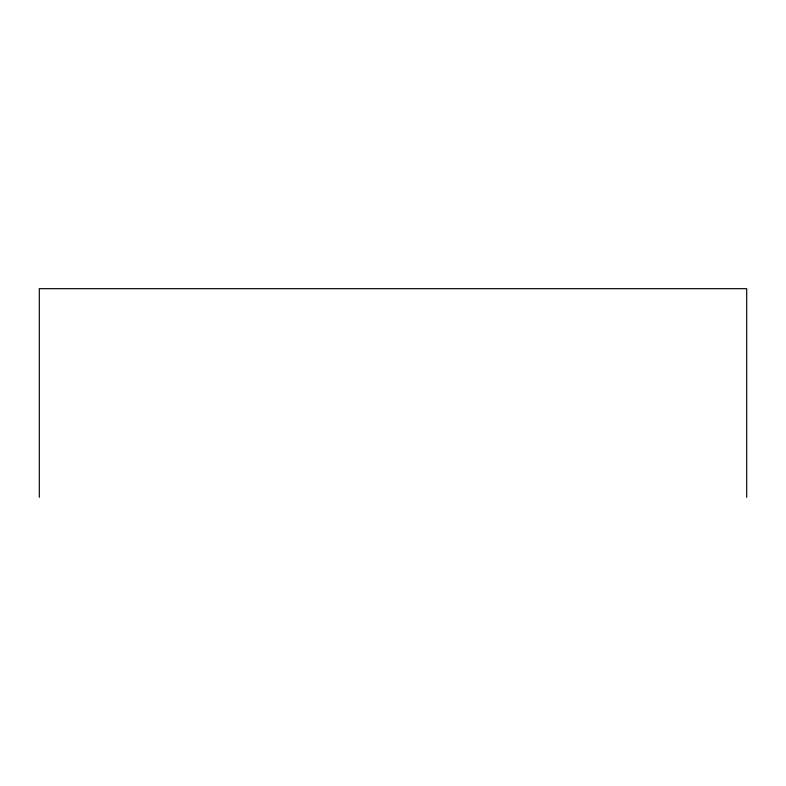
<?xml version="1.0" encoding="UTF-8"?>
<svg xmlns="http://www.w3.org/2000/svg" width="786" height="786" viewBox="0 0 786 786"><rect width="100%" height="100%" fill="white"/><g stroke="black" fill="none" stroke-linecap="round" stroke-linejoin="round"><path stroke-width="1.18" d="M746.7 497.322L746.7 288.678L39.3 288.678L39.3 497.322"/></g></svg>
